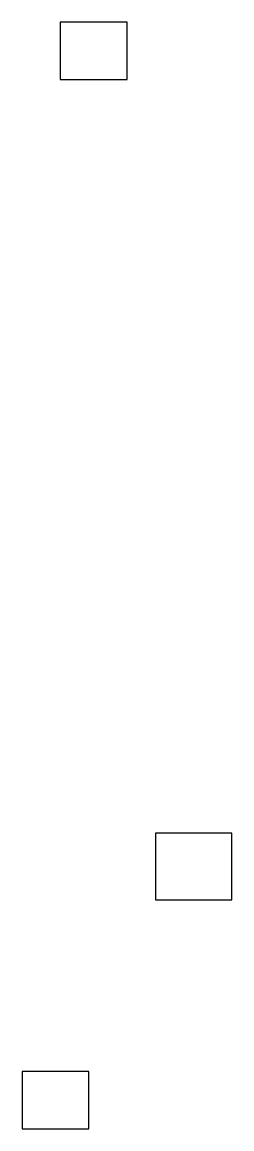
# Model space of a CAD drawing. Header units: metres. Extents: x 441100 to 442200, y 4472600 to 4478400.
import ezdxf

# ---------------------------------------------------------------- set-up
doc = ezdxf.new("R2010")
doc.units = ezdxf.units.M

msp = doc.modelspace()

# ---------------------------------------------------------------- linework, layer by layer
at = {"layer": 'PARCELA_ATOCHA'}
msp.add_lwpolyline([(441100, 4472600), (441450, 4472600), (441450, 4472900), (441100, 4472900)], close=True, dxfattribs=at)
at = {"layer": 'PARCELA_BERNABEU'}
msp.add_lwpolyline([(441300, 4478100), (441650, 4478100), (441650, 4478400), (441300, 4478400)], close=True, dxfattribs=at)
at = {"layer": 'PARCELA_RETIRO'}
msp.add_lwpolyline([(441800, 4473800), (442200, 4473800), (442200, 4474150), (441800, 4474150)], close=True, dxfattribs=at)

doc.saveas('drawing.dxf')
